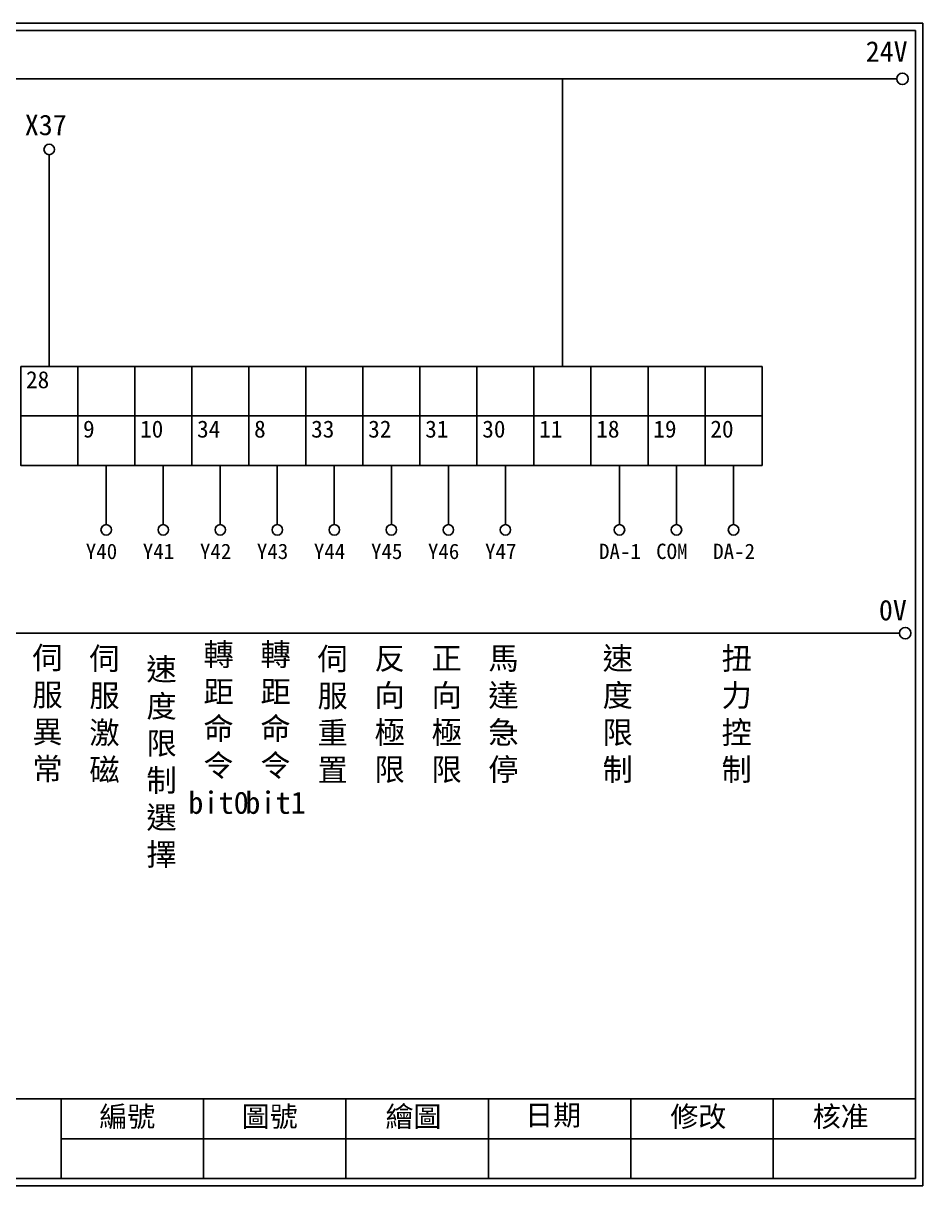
# Model space of a CAD drawing. Extents: x 627 to 914, y 3 to 207.
# Drawn here: x 756.3 to 914.2, y 3 to 207 of the extents above; entities that cross this region are included whole.
import ezdxf

# ---------------------------------------------------------------- set-up
doc = ezdxf.new("R2010")
doc.units = 0
doc.layers.get('0').update_dxf_attribs({"linetype": 'CONTINUOUS'})
doc.layers.add('圖框層', color=7, linetype='CONTINUOUS')
doc.layers.add('標尺寸層', color=3, linetype='CONTINUOUS')
doc.styles.add('CNS', font='romanc.shx', dxfattribs={"bigfont": 'chineset.shx'})
doc.styles.add('STSL', font='KAIU.TTF')

msp = doc.modelspace()

# ---------------------------------------------------------------- linework, layer by layer
for p, q in [((760.86, 146.73), (760.86, 183.91)), ((770.87, 129.4), (770.87, 119)), ((780.88, 129.4), (780.88, 119)), ((790.89, 129.4), (790.89, 119)), ((800.9, 129.4), (800.9, 119)), ((810.91, 129.4), (810.91, 119)), ((820.92, 129.4), (820.92, 119)), ((830.93, 129.4), (830.93, 119)), ((840.94, 129.4), (840.94, 119)), ((860.96, 129.4), (860.96, 119)), ((870.97, 129.4), (870.97, 119)), ((880.98, 129.4), (880.98, 119))]:
    msp.add_line(p, q)
for points in [[(755.86, 146.73), (765.87, 146.73), (765.87, 138.07), (755.86, 138.07)], [(765.87, 146.73), (775.88, 146.73), (775.88, 138.07), (765.87, 138.07)], [(775.88, 146.73), (785.89, 146.73), (785.89, 138.07), (775.88, 138.07)], [(785.89, 146.73), (795.9, 146.73), (795.9, 138.07), (785.89, 138.07)], [(795.9, 146.73), (805.91, 146.73), (805.91, 138.07), (795.9, 138.07)], [(805.91, 146.73), (815.92, 146.73), (815.92, 138.07), (805.91, 138.07)], [(815.92, 146.73), (825.93, 146.73), (825.93, 138.07), (815.92, 138.07)], [(825.93, 146.73), (835.94, 146.73), (835.94, 138.07), (825.93, 138.07)], [(835.94, 146.73), (845.95, 146.73), (845.95, 138.07), (835.94, 138.07)], [(845.95, 146.73), (855.96, 146.73), (855.96, 138.07), (845.95, 138.07)], [(855.96, 146.73), (865.97, 146.73), (865.97, 138.07), (855.96, 138.07)], [(865.97, 146.73), (875.98, 146.73), (875.98, 138.07), (865.97, 138.07)], [(875.98, 146.73), (885.99, 146.73), (885.99, 138.07), (875.98, 138.07)], [(755.86, 138.07), (765.87, 138.07), (765.87, 129.4), (755.86, 129.4)], [(765.87, 138.07), (775.88, 138.07), (775.88, 129.4), (765.87, 129.4)], [(775.88, 138.07), (785.89, 138.07), (785.89, 129.4), (775.88, 129.4)], [(785.89, 138.07), (795.9, 138.07), (795.9, 129.4), (785.89, 129.4)], [(795.9, 138.07), (805.91, 138.07), (805.91, 129.4), (795.9, 129.4)], [(805.91, 138.07), (815.92, 138.07), (815.92, 129.4), (805.91, 129.4)], [(815.92, 138.07), (825.93, 138.07), (825.93, 129.4), (815.92, 129.4)], [(825.93, 138.07), (835.94, 138.07), (835.94, 129.4), (825.93, 129.4)], [(835.94, 138.07), (845.95, 138.07), (845.95, 129.4), (835.94, 129.4)], [(845.95, 138.07), (855.96, 138.07), (855.96, 129.4), (845.95, 129.4)], [(855.96, 138.07), (865.97, 138.07), (865.97, 129.4), (855.96, 129.4)], [(865.97, 138.07), (875.98, 138.07), (875.98, 129.4), (865.97, 129.4)], [(875.98, 138.07), (885.99, 138.07), (885.99, 129.4), (875.98, 129.4)]]:
    msp.add_lwpolyline(points, close=True)
for centre in [(910.63, 197.22), (911.12, 99.96)]:
    msp.add_circle(centre, 1)
at = {"layer": '圖框層', "color": 7}
for p, q in [((914.2, 206.97), (627.2, 206.97)), ((914.2, 3), (914.2, 206.97)), ((912.95, 205.72), (628.45, 205.72)), ((912.95, 4.25), (912.95, 205.72)), ((628.45, 18.25), (912.95, 18.25)), ((762.95, 4.25), (762.95, 18.25)), ((787.95, 4.25), (787.95, 18.25)), ((812.95, 4.25), (812.95, 18.25)), ((837.95, 4.25), (837.95, 18.25)), ((862.95, 4.25), (862.95, 18.25)), ((887.95, 4.25), (887.95, 18.25)), ((762.95, 11.25), (912.95, 11.25)), ((628.45, 4.25), (912.95, 4.25)), ((627.2, 3), (914.2, 3))]:
    msp.add_line(p, q, dxfattribs=at)
at = {"layer": '標尺寸層', "color": 7}
for p, q in [((632.04, 197.22), (909.63, 197.22)), ((632.25, 99.96), (910.12, 99.96))]:
    msp.add_line(p, q, dxfattribs=at)
at = {"layer": '標尺寸層'}
msp.add_line((850.95, 146.73), (850.95, 197.22), dxfattribs=at)
at = {"layer": '標尺寸層', "color": 7}
for centre in [(760.86, 184.83), (770.87, 118.08), (780.88, 118.08), (790.89, 118.08), (800.9, 118.08), (810.91, 118.08), (820.92, 118.08), (830.93, 118.08), (840.94, 118.08), (860.96, 118.08), (870.97, 118.08), (880.98, 118.08)]:
    msp.add_circle(centre, 0.92, dxfattribs=at)

# ---------------------------------------------------------------- texts
at = {"char_height": 3, "width": 8.2913, "attachment_point": 1}
for s, insert in [('28', (756.79, 145.93)), ('9', (766.8, 137.27)), ('10', (776.81, 137.27)), ('34', (786.82, 137.27)), ('8', (796.83, 137.27)), ('33', (806.84, 137.27)), ('32', (816.85, 137.27)), ('31', (826.86, 137.27)), ('30', (836.87, 137.27)), ('11', (846.88, 137.27)), ('18', (856.89, 137.27)), ('19', (866.9, 137.27)), ('20', (876.91, 137.27))]:
    msp.add_mtext(s, dxfattribs=dict(at, insert=insert))
at = {"layer": '圖框層', "color": 4, "style": 'STSL'}
for s, height, p in [('24V', 3.6, (904.19, 200.22)), ('X37', 3.6, (756.58, 187.33)), ('Y40', 2.7, (767.28, 112.96)), ('Y41', 2.7, (777.29, 112.96)), ('Y42', 2.7, (787.32, 112.96)), ('Y43', 2.7, (797.31, 112.96)), ('Y44', 2.7, (807.32, 112.96)), ('Y45', 2.7, (817.35, 112.96)), ('Y46', 2.7, (827.34, 112.96)), ('Y47', 2.7, (837.37, 112.96)), ('DA-1', 2.7, (857.37, 112.96)), ('COM', 2.7, (867.4, 112.96)), ('DA-2', 2.7, (877.41, 112.96)), ('0V', 3.6, (906.5, 102.2)), ('編號', 3.6, (769.66, 13.34)), ('圖號', 3.6, (794.66, 13.34)), ('繪圖', 3.6, (819.89, 13.34)), ('日期', 3.6, (844.41, 13.59)), ('修改', 3.6, (869.89, 13.34)), ('核准', 3.6, (894.89, 13.34))]:
    msp.add_text(s, height=height, dxfattribs=at).set_placement(p)
at = {"layer": '標尺寸層', "color": 7, "char_height": 3.9, "width": 8.6627, "attachment_point": 5, "style": 'CNS'}
for s, insert in [('{\\fDFKai-SB|b0|i0|c136|p65;伺服異常}', (760.56, 85.68)), ('{\\fDFKai-SB|b0|i0|c136|p65;伺服\\P激磁}', (770.57, 85.58)), ('{\\fDFKai-SB|b0|i0|c136|p65;轉距命令bit0}', (790.59, 83.18)), ('{\\fDFKai-SB|b0|i0|c136|p65;轉距命令bit1}', (800.6, 83.18)), ('{\\fDFKai-SB|b0|i0|c136|p65;伺服\\P重置}', (810.61, 85.58)), ('{\\fDFKai-SB|b0|i0|c136|p65;速度限制}', (860.66, 85.58)), ('{\\fDFKai-SB|b0|i0|c136|p65;扭力控制}', (881.54, 85.58)), ('{\\fDFKai-SB|b0|i0|c136|p65;速度限制選擇}', (780.58, 77.17)), ('{\\fDFKai-SB|b0|i0|c136|p65;反向極限}', (820.62, 85.58)), ('{\\fDFKai-SB|b0|i0|c136|p65;正向極限}', (830.63, 85.58)), ('{\\fDFKai-SB|b0|i0|c136|p65;馬達急停}', (840.6, 85.58))]:
    msp.add_mtext(s, dxfattribs=dict(at, insert=insert))

doc.saveas('drawing.dxf')
